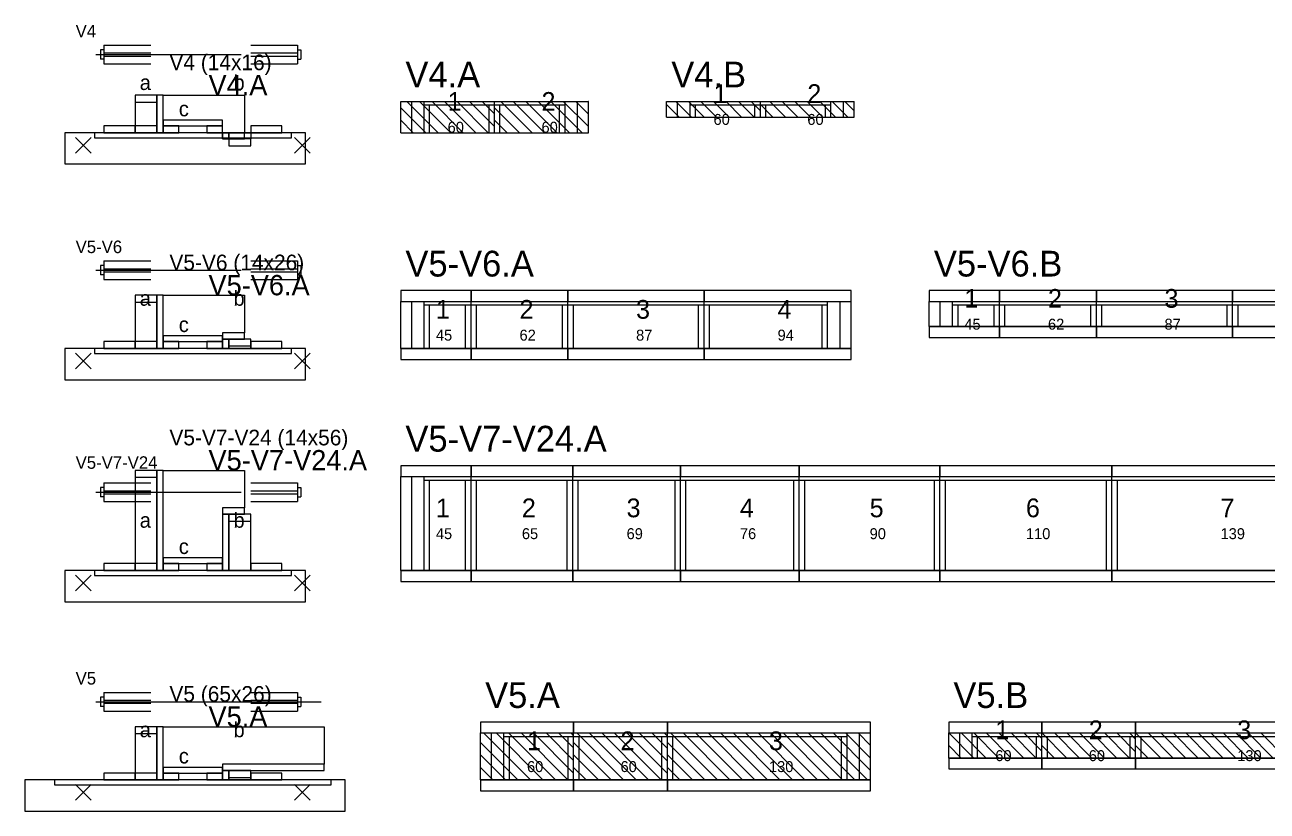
# Model space of a CAD drawing. Header units: metres. Extents: x -10 to 74425, y -2037 to 26.
# Drawn here: x 50020 to 50815, y -2008 to -1505 of the extents above; entities that cross this region are included whole.
import ezdxf

# ---------------------------------------------------------------- set-up
doc = ezdxf.new("R2010")
doc.units = ezdxf.units.M
doc.layers.add('LABELS', color=3, linetype='Continuous')
doc.layers.add('VIGAS', color=7, linetype='Continuous')

msp = doc.modelspace()

# ---------------------------------------------------------------- linework, layer by layer
at = {"layer": 'VIGAS'}
for p, q in [((50070.6, -1518), (50100.6, -1518)), ((50070.6, -1518), (50070.6, -1530)), ((50164.6, -1518), (50194.6, -1518)), ((50194.6, -1518), (50194.6, -1530)), ((50065.6, -1524), (50158.6, -1524)), ((50068.6, -1521), (50068.6, -1527)), ((50070.6, -1521), (50068.6, -1521)), ((50070.6, -1523), (50100.6, -1523)), ((50070.6, -1525), (50100.6, -1525)), ((50164.6, -1523), (50194.6, -1523)), ((50164.6, -1525), (50194.6, -1525)), ((50194.6, -1521), (50196.6, -1521)), ((50196.6, -1521), (50196.6, -1527)), ((50070.6, -1527), (50068.6, -1527)), ((50070.6, -1530), (50100.6, -1530)), ((50164.6, -1530), (50194.6, -1530)), ((50194.6, -1527), (50196.6, -1527)), ((50260.6, -1554), (50320.6, -1554)), ((50260.6, -1574), (50260.6, -1554)), ((50284.6, -1574), (50264.6, -1554)), ((50267.6, -1574), (50267.6, -1554)), ((50292.6, -1574), (50272.6, -1554)), ((50275.6, -1574), (50275.6, -1554)), ((50275.6, -1556.2), (50320.6, -1556.2)), ((50279.1, -1574), (50279.1, -1556.2)), ((50300.6, -1574), (50280.6, -1554)), ((50308.6, -1574), (50288.6, -1554)), ((50316.6, -1574), (50296.6, -1554)), ((50320.6, -1570), (50304.6, -1554)), ((50320.6, -1562), (50312.6, -1554)), ((50317.1, -1574), (50317.1, -1556.2)), ((50320.6, -1574), (50320.6, -1554)), ((50320.6, -1574), (50320.6, -1554)), ((50320.6, -1554), (50380.7, -1554)), ((50320.6, -1574), (50320.6, -1554)), ((50320.6, -1574), (50320.6, -1554)), ((50320.6, -1574), (50320.6, -1554)), ((50320.6, -1554), (50320.6, -1554)), ((50320.6, -1556.2), (50365.7, -1556.2)), ((50324.1, -1574), (50324.1, -1556.2)), ((50344.6, -1574), (50324.6, -1554)), ((50352.6, -1574), (50332.6, -1554)), ((50360.6, -1574), (50340.6, -1554)), ((50368.6, -1574), (50348.6, -1554)), ((50376.6, -1574), (50356.6, -1554)), ((50362.2, -1574), (50362.2, -1556.2)), ((50380.7, -1570.1), (50364.6, -1554)), ((50365.7, -1574), (50365.7, -1554)), ((50380.7, -1562.1), (50372.6, -1554)), ((50373.7, -1574), (50373.7, -1554)), ((50380.7, -1554.1), (50380.6, -1554)), ((50380.7, -1574), (50380.7, -1554)), ((50430.7, -1554), (50490.7, -1554)), ((50430.7, -1564), (50430.7, -1554)), ((50438.7, -1564), (50430.7, -1556)), ((50446.7, -1564), (50436.7, -1554)), ((50437.7, -1564), (50437.7, -1554)), ((50454.7, -1564), (50444.7, -1554)), ((50445.7, -1564), (50445.7, -1554)), ((50445.7, -1556.2), (50490.7, -1556.2)), ((50449.2, -1564), (50449.2, -1556.2)), ((50462.7, -1564), (50452.7, -1554)), ((50470.7, -1564), (50460.7, -1554)), ((50478.7, -1564), (50468.7, -1554)), ((50486.7, -1564), (50476.7, -1554)), ((50490.7, -1560), (50484.7, -1554)), ((50487.2, -1564), (50487.2, -1556.2)), ((50490.7, -1564), (50490.7, -1554)), ((50490.7, -1564), (50490.7, -1554)), ((50490.7, -1554), (50550.8, -1554)), ((50490.7, -1564), (50490.7, -1554)), ((50490.7, -1564), (50490.7, -1554)), ((50490.7, -1564), (50490.7, -1554)), ((50498.7, -1564), (50490.7, -1556)), ((50490.7, -1556.2), (50535.8, -1556.2)), ((50494.2, -1564), (50494.2, -1556.2)), ((50506.7, -1564), (50496.7, -1554)), ((50514.7, -1564), (50504.7, -1554)), ((50522.7, -1564), (50512.7, -1554)), ((50530.7, -1564), (50520.7, -1554)), ((50538.7, -1564), (50528.7, -1554)), ((50532.3, -1564), (50532.3, -1556.2)), ((50535.8, -1564), (50535.8, -1554)), ((50546.7, -1564), (50536.7, -1554)), ((50543.8, -1564), (50543.8, -1554)), ((50550.8, -1560.1), (50544.7, -1554)), ((50550.8, -1564), (50550.8, -1554)), ((50276.6, -1574), (50260.6, -1558)), ((50336.6, -1574), (50320.6, -1558)), ((50430.7, -1564), (50490.7, -1564)), ((50430.7, -1564), (50430.7, -1564)), ((50445.7, -1564), (50449.2, -1564)), ((50487.2, -1564), (50490.7, -1564)), ((50490.7, -1564), (50550.8, -1564)), ((50490.7, -1564), (50494.2, -1564)), ((50490.7, -1564), (50490.7, -1564)), ((50532.3, -1564), (50535.8, -1564)), ((50268.6, -1574), (50260.6, -1566)), ((50328.6, -1574), (50320.6, -1566)), ((50052.6, -1587), (50062.6, -1577)), ((50052.6, -1577), (50062.6, -1587)), ((50192.6, -1587), (50202.6, -1577)), ((50192.6, -1577), (50202.6, -1587)), ((50260.6, -1574), (50320.6, -1574)), ((50260.6, -1574), (50260.6, -1574)), ((50275.6, -1574), (50279.1, -1574)), ((50317.1, -1574), (50320.6, -1574)), ((50320.6, -1574), (50380.7, -1574)), ((50320.6, -1574), (50324.1, -1574)), ((50320.6, -1574), (50320.6, -1574)), ((50362.2, -1574), (50365.7, -1574)), ((50068.6, -1659), (50068.6, -1665)), ((50070.6, -1659), (50068.6, -1659)), ((50070.6, -1656), (50100.6, -1656)), ((50070.6, -1656), (50070.6, -1668)), ((50070.6, -1661), (50100.6, -1661)), ((50164.6, -1656), (50194.6, -1656)), ((50164.6, -1661), (50194.6, -1661)), ((50194.6, -1656), (50194.6, -1668)), ((50194.6, -1659), (50196.6, -1659)), ((50196.6, -1659), (50196.6, -1665)), ((50065.6, -1662), (50158.6, -1662)), ((50070.6, -1665), (50068.6, -1665)), ((50070.6, -1663), (50100.6, -1663)), ((50070.6, -1668), (50100.6, -1668)), ((50164.6, -1663), (50194.6, -1663)), ((50164.6, -1668), (50194.6, -1668)), ((50194.6, -1665), (50196.6, -1665)), ((50260.6, -1682), (50305.6, -1682)), ((50260.6, -1712), (50260.6, -1682)), ((50267.6, -1712), (50267.6, -1682)), ((50275.6, -1712), (50275.6, -1682)), ((50275.6, -1684.2), (50305.6, -1684.2)), ((50279.1, -1712), (50279.1, -1684.2)), ((50302.1, -1712), (50302.1, -1684.2)), ((50305.6, -1712), (50305.6, -1682)), ((50305.6, -1712), (50305.6, -1682)), ((50305.6, -1682), (50367.6, -1682)), ((50305.6, -1712), (50305.6, -1682)), ((50305.6, -1712), (50305.6, -1682)), ((50305.6, -1712), (50305.6, -1682)), ((50305.6, -1684.2), (50367.6, -1684.2)), ((50309.1, -1712), (50309.1, -1684.2)), ((50364.1, -1712), (50364.1, -1684.2)), ((50367.6, -1712), (50367.6, -1682)), ((50367.6, -1712), (50367.6, -1682)), ((50367.6, -1682), (50454.7, -1682)), ((50367.6, -1712), (50367.6, -1682)), ((50367.6, -1712), (50367.6, -1682)), ((50367.6, -1712), (50367.6, -1682)), ((50367.6, -1684.2), (50454.7, -1684.2)), ((50371.1, -1712), (50371.1, -1684.2)), ((50451.2, -1712), (50451.2, -1684.2)), ((50454.7, -1712), (50454.7, -1682)), ((50454.7, -1712), (50454.7, -1682)), ((50454.7, -1682), (50548.7, -1682)), ((50454.7, -1712), (50454.7, -1682)), ((50454.7, -1712), (50454.7, -1682)), ((50454.7, -1712), (50454.7, -1682)), ((50454.7, -1684.2), (50533.7, -1684.2)), ((50458.2, -1712), (50458.2, -1684.2)), ((50530.2, -1712), (50530.2, -1684.2)), ((50533.7, -1712), (50533.7, -1682)), ((50541.7, -1712), (50541.7, -1682)), ((50548.7, -1712), (50548.7, -1682)), ((50598.7, -1682), (50643.7, -1682)), ((50598.7, -1698), (50598.7, -1682)), ((50605.7, -1698), (50605.7, -1682)), ((50613.7, -1698), (50613.7, -1682)), ((50613.7, -1684.2), (50643.7, -1684.2)), ((50617.2, -1698), (50617.2, -1684.2)), ((50640.2, -1698), (50640.2, -1684.2)), ((50643.7, -1698), (50643.7, -1682)), ((50643.7, -1698), (50643.7, -1682)), ((50643.7, -1682), (50705.7, -1682)), ((50643.7, -1698), (50643.7, -1682)), ((50643.7, -1698), (50643.7, -1682)), ((50643.7, -1698), (50643.7, -1682)), ((50643.7, -1684.2), (50705.7, -1684.2)), ((50647.2, -1698), (50647.2, -1684.2)), ((50702.2, -1698), (50702.2, -1684.2)), ((50705.7, -1698), (50705.7, -1682)), ((50705.7, -1698), (50705.7, -1682)), ((50705.7, -1682), (50792.8, -1682)), ((50705.7, -1698), (50705.7, -1682)), ((50705.7, -1698), (50705.7, -1682)), ((50705.7, -1698), (50705.7, -1682)), ((50705.7, -1684.2), (50792.8, -1684.2)), ((50709.2, -1698), (50709.2, -1684.2)), ((50789.3, -1698), (50789.3, -1684.2)), ((50792.8, -1698), (50792.8, -1682)), ((50792.8, -1698), (50792.8, -1682)), ((50792.8, -1682), (50886.8, -1682)), ((50792.8, -1698), (50792.8, -1682)), ((50792.8, -1698), (50792.8, -1682)), ((50792.8, -1698), (50792.8, -1682)), ((50792.8, -1684.2), (50871.8, -1684.2)), ((50796.3, -1698), (50796.3, -1684.2)), ((50598.7, -1698), (50643.7, -1698)), ((50613.7, -1698), (50617.2, -1698)), ((50640.2, -1698), (50643.7, -1698)), ((50643.7, -1698), (50705.7, -1698)), ((50643.7, -1698), (50647.2, -1698)), ((50702.2, -1698), (50705.7, -1698)), ((50705.7, -1698), (50792.8, -1698)), ((50705.7, -1698), (50709.2, -1698)), ((50789.3, -1698), (50792.8, -1698)), ((50792.8, -1698), (50886.8, -1698)), ((50792.8, -1698), (50796.3, -1698)), ((50052.6, -1725), (50062.6, -1715)), ((50052.6, -1715), (50062.6, -1725)), ((50192.6, -1725), (50202.6, -1715)), ((50192.6, -1715), (50202.6, -1725)), ((50260.6, -1712), (50305.6, -1712)), ((50275.6, -1712), (50279.1, -1712)), ((50302.1, -1712), (50305.6, -1712)), ((50305.6, -1712), (50367.6, -1712)), ((50305.6, -1712), (50309.1, -1712)), ((50364.1, -1712), (50367.6, -1712)), ((50367.6, -1712), (50454.7, -1712)), ((50367.6, -1712), (50371.1, -1712)), ((50451.2, -1712), (50454.7, -1712)), ((50454.7, -1712), (50548.7, -1712)), ((50454.7, -1712), (50458.2, -1712)), ((50530.2, -1712), (50533.7, -1712)), ((50260.6, -1794), (50305.6, -1794)), ((50260.6, -1854), (50260.6, -1794)), ((50267.6, -1854), (50267.6, -1794)), ((50275.6, -1854), (50275.6, -1794)), ((50275.6, -1796.2), (50305.6, -1796.2)), ((50279.1, -1854), (50279.1, -1796.2)), ((50302.1, -1854), (50302.1, -1796.2)), ((50305.6, -1854), (50305.6, -1794)), ((50305.6, -1854), (50305.6, -1794)), ((50305.6, -1794), (50370.6, -1794)), ((50305.6, -1854), (50305.6, -1794)), ((50305.6, -1854), (50305.6, -1794)), ((50305.6, -1854), (50305.6, -1794)), ((50305.6, -1796.2), (50370.6, -1796.2)), ((50309.1, -1854), (50309.1, -1796.2)), ((50367.1, -1854), (50367.1, -1796.2)), ((50370.6, -1854), (50370.6, -1794)), ((50370.6, -1854), (50370.6, -1794)), ((50370.6, -1794), (50439.6, -1794)), ((50370.6, -1854), (50370.6, -1794)), ((50370.6, -1854), (50370.6, -1794)), ((50370.6, -1854), (50370.6, -1794)), ((50370.6, -1796.2), (50439.6, -1796.2)), ((50374.1, -1854), (50374.1, -1796.2)), ((50436.1, -1854), (50436.1, -1796.2)), ((50439.6, -1854), (50439.6, -1794)), ((50439.6, -1854), (50439.6, -1794)), ((50439.6, -1794), (50515.6, -1794)), ((50439.6, -1854), (50439.6, -1794)), ((50439.6, -1854), (50439.6, -1794)), ((50439.6, -1854), (50439.6, -1794)), ((50439.6, -1796.2), (50515.6, -1796.2)), ((50443.1, -1854), (50443.1, -1796.2)), ((50512.1, -1854), (50512.1, -1796.2)), ((50515.6, -1854), (50515.6, -1794)), ((50515.6, -1854), (50515.6, -1794)), ((50515.6, -1794), (50605.6, -1794)), ((50515.6, -1854), (50515.6, -1794)), ((50515.6, -1854), (50515.6, -1794)), ((50515.6, -1854), (50515.6, -1794)), ((50515.6, -1796.2), (50605.6, -1796.2)), ((50519.1, -1854), (50519.1, -1796.2)), ((50602.1, -1854), (50602.1, -1796.2)), ((50605.6, -1854), (50605.6, -1794)), ((50605.6, -1854), (50605.6, -1794)), ((50605.6, -1794), (50715.6, -1794)), ((50605.6, -1854), (50605.6, -1794)), ((50605.6, -1854), (50605.6, -1794)), ((50605.6, -1854), (50605.6, -1794)), ((50605.6, -1796.2), (50715.6, -1796.2)), ((50609.1, -1854), (50609.1, -1796.2)), ((50712.1, -1854), (50712.1, -1796.2)), ((50715.6, -1854), (50715.6, -1794)), ((50715.6, -1854), (50715.6, -1794)), ((50715.6, -1794), (50854.6, -1794)), ((50715.6, -1854), (50715.6, -1794)), ((50715.6, -1854), (50715.6, -1794)), ((50715.6, -1854), (50715.6, -1794)), ((50715.6, -1796.2), (50854.6, -1796.2)), ((50719.1, -1854), (50719.1, -1796.2)), ((50065.6, -1804), (50158.6, -1804)), ((50068.6, -1801), (50068.6, -1807)), ((50070.6, -1801), (50068.6, -1801)), ((50070.6, -1798), (50100.6, -1798)), ((50070.6, -1798), (50070.6, -1810)), ((50070.6, -1803), (50100.6, -1803)), ((50164.6, -1798), (50194.6, -1798)), ((50164.6, -1803), (50194.6, -1803)), ((50194.6, -1798), (50194.6, -1810)), ((50194.6, -1801), (50196.6, -1801)), ((50196.6, -1801), (50196.6, -1807)), ((50070.6, -1807), (50068.6, -1807)), ((50070.6, -1805), (50100.6, -1805)), ((50070.6, -1810), (50100.6, -1810)), ((50164.6, -1805), (50194.6, -1805)), ((50164.6, -1810), (50194.6, -1810)), ((50194.6, -1807), (50196.6, -1807)), ((50052.6, -1867), (50062.6, -1857)), ((50052.6, -1857), (50062.6, -1867)), ((50192.6, -1867), (50202.6, -1857)), ((50192.6, -1857), (50202.6, -1867)), ((50260.6, -1854), (50305.6, -1854)), ((50275.6, -1854), (50279.1, -1854)), ((50302.1, -1854), (50305.6, -1854)), ((50305.6, -1854), (50370.6, -1854)), ((50305.6, -1854), (50309.1, -1854)), ((50367.1, -1854), (50370.6, -1854)), ((50370.6, -1854), (50439.6, -1854)), ((50370.6, -1854), (50374.1, -1854)), ((50436.1, -1854), (50439.6, -1854)), ((50439.6, -1854), (50515.6, -1854)), ((50439.6, -1854), (50443.1, -1854)), ((50512.1, -1854), (50515.6, -1854)), ((50515.6, -1854), (50605.6, -1854)), ((50515.6, -1854), (50519.1, -1854)), ((50602.1, -1854), (50605.6, -1854)), ((50605.6, -1854), (50715.6, -1854)), ((50605.6, -1854), (50609.1, -1854)), ((50712.1, -1854), (50715.6, -1854)), ((50715.6, -1854), (50854.6, -1854)), ((50715.6, -1854), (50719.1, -1854)), ((50065.6, -1938), (50209.6, -1938)), ((50068.6, -1935), (50068.6, -1941)), ((50070.6, -1935), (50068.6, -1935)), ((50070.6, -1932), (50100.6, -1932)), ((50070.6, -1932), (50070.6, -1944)), ((50070.6, -1937), (50100.6, -1937)), ((50070.6, -1939), (50100.6, -1939)), ((50164.6, -1932), (50194.6, -1932)), ((50164.6, -1937), (50194.6, -1937)), ((50164.6, -1939), (50194.6, -1939)), ((50194.6, -1932), (50194.6, -1944)), ((50194.6, -1935), (50196.6, -1935)), ((50196.6, -1935), (50196.6, -1941)), ((50070.6, -1941), (50068.6, -1941)), ((50070.6, -1944), (50100.6, -1944)), ((50164.6, -1944), (50194.6, -1944)), ((50194.6, -1941), (50196.6, -1941)), ((50311.6, -1958), (50371.2, -1958)), ((50311.6, -1988), (50311.6, -1958)), ((50343.6, -1988), (50313.6, -1958)), ((50318.6, -1988), (50318.6, -1958)), ((50351.6, -1988), (50321.6, -1958)), ((50326.6, -1988), (50326.6, -1958)), ((50326.6, -1960.2), (50371.2, -1960.2)), ((50359.6, -1988), (50329.6, -1958)), ((50330.1, -1988), (50330.1, -1960.2)), ((50367.6, -1988), (50337.6, -1958)), ((50371.2, -1983.6), (50345.6, -1958)), ((50371.2, -1975.6), (50353.6, -1958)), ((50371.2, -1967.6), (50361.6, -1958)), ((50367.7, -1988), (50367.7, -1960.2)), ((50371.2, -1959.6), (50369.6, -1958)), ((50371.2, -1988), (50371.2, -1958)), ((50371.2, -1988), (50371.2, -1958)), ((50371.2, -1958), (50431.2, -1958)), ((50371.2, -1988), (50371.2, -1958)), ((50371.2, -1988), (50371.2, -1958)), ((50371.2, -1988), (50371.2, -1958)), ((50371.2, -1960.2), (50431.2, -1960.2)), ((50403.2, -1988), (50373.2, -1958)), ((50374.7, -1988), (50374.7, -1960.2)), ((50411.2, -1988), (50381.2, -1958)), ((50419.2, -1988), (50389.2, -1958)), ((50427.2, -1988), (50397.2, -1958)), ((50431.2, -1984), (50405.2, -1958)), ((50431.2, -1976), (50413.2, -1958)), ((50431.2, -1968), (50421.2, -1958)), ((50427.7, -1988), (50427.7, -1960.2)), ((50431.2, -1960), (50429.2, -1958)), ((50431.2, -1988), (50431.2, -1958)), ((50431.2, -1988), (50431.2, -1958)), ((50431.2, -1958), (50561.2, -1958)), ((50431.2, -1988), (50431.2, -1958)), ((50431.2, -1988), (50431.2, -1958)), ((50431.2, -1988), (50431.2, -1958)), ((50431.2, -1960.2), (50546.2, -1960.2)), ((50463.2, -1988), (50433.2, -1958)), ((50434.7, -1988), (50434.7, -1960.2)), ((50471.2, -1988), (50441.2, -1958)), ((50479.2, -1988), (50449.2, -1958)), ((50487.2, -1988), (50457.2, -1958)), ((50495.2, -1988), (50465.2, -1958)), ((50503.2, -1988), (50473.2, -1958)), ((50511.2, -1988), (50481.2, -1958)), ((50519.2, -1988), (50489.2, -1958)), ((50527.2, -1988), (50497.2, -1958)), ((50535.2, -1988), (50505.2, -1958)), ((50543.2, -1988), (50513.2, -1958)), ((50551.2, -1988), (50521.2, -1958)), ((50559.2, -1988), (50529.2, -1958)), ((50561.2, -1982), (50537.2, -1958)), ((50542.7, -1988), (50542.7, -1960.2)), ((50561.2, -1974), (50545.2, -1958)), ((50546.2, -1988), (50546.2, -1958)), ((50561.2, -1966), (50553.2, -1958)), ((50554.2, -1988), (50554.2, -1958)), ((50561.2, -1988), (50561.2, -1958)), ((50561.2, -1958), (50561.2, -1958)), ((50611.2, -1958), (50670.8, -1958)), ((50611.2, -1974), (50611.2, -1958)), ((50627.2, -1974), (50611.2, -1958)), ((50618.2, -1974), (50618.2, -1958)), ((50635.2, -1974), (50619.2, -1958)), ((50626.2, -1974), (50626.2, -1958)), ((50626.2, -1960.2), (50670.8, -1960.2)), ((50643.2, -1974), (50627.2, -1958)), ((50629.7, -1974), (50629.7, -1960.2)), ((50651.2, -1974), (50635.2, -1958)), ((50659.2, -1974), (50643.2, -1958)), ((50667.2, -1974), (50651.2, -1958)), ((50670.8, -1969.6), (50659.2, -1958)), ((50670.8, -1961.6), (50667.2, -1958)), ((50667.3, -1974), (50667.3, -1960.2)), ((50670.8, -1974), (50670.8, -1958)), ((50670.8, -1974), (50670.8, -1958)), ((50670.8, -1958), (50730.8, -1958)), ((50670.8, -1974), (50670.8, -1958)), ((50670.8, -1974), (50670.8, -1958)), ((50670.8, -1974), (50670.8, -1958)), ((50686.8, -1974), (50670.8, -1958)), ((50670.8, -1960.2), (50730.8, -1960.2)), ((50674.3, -1974), (50674.3, -1960.2)), ((50694.8, -1974), (50678.8, -1958)), ((50702.8, -1974), (50686.8, -1958)), ((50710.8, -1974), (50694.8, -1958)), ((50718.8, -1974), (50702.8, -1958)), ((50726.8, -1974), (50710.8, -1958)), ((50730.8, -1970), (50718.8, -1958)), ((50730.8, -1962), (50726.8, -1958)), ((50727.3, -1974), (50727.3, -1960.2)), ((50730.8, -1974), (50730.8, -1958)), ((50730.8, -1974), (50730.8, -1958)), ((50730.8, -1958), (50860.8, -1958)), ((50730.8, -1974), (50730.8, -1958)), ((50730.8, -1974), (50730.8, -1958)), ((50730.8, -1974), (50730.8, -1958)), ((50746.8, -1974), (50730.8, -1958)), ((50730.8, -1960.2), (50845.8, -1960.2)), ((50734.3, -1974), (50734.3, -1960.2)), ((50754.8, -1974), (50738.8, -1958)), ((50762.8, -1974), (50746.8, -1958)), ((50770.8, -1974), (50754.8, -1958)), ((50778.8, -1974), (50762.8, -1958)), ((50786.8, -1974), (50770.8, -1958)), ((50794.8, -1974), (50778.8, -1958)), ((50802.8, -1974), (50786.8, -1958)), ((50810.8, -1974), (50794.8, -1958)), ((50818.8, -1974), (50802.8, -1958)), ((50826.8, -1974), (50810.8, -1958)), ((50335.6, -1988), (50311.6, -1964)), ((50395.2, -1988), (50371.2, -1964)), ((50455.2, -1988), (50431.2, -1964)), ((50619.2, -1974), (50611.2, -1966)), ((50678.8, -1974), (50670.8, -1966)), ((50738.8, -1974), (50730.8, -1966)), ((50327.6, -1988), (50311.6, -1972)), ((50387.2, -1988), (50371.2, -1972)), ((50447.2, -1988), (50431.2, -1972)), ((50611.2, -1974), (50670.8, -1974)), ((50611.2, -1974), (50611.2, -1974)), ((50626.2, -1974), (50629.7, -1974)), ((50667.3, -1974), (50670.8, -1974)), ((50670.8, -1974), (50730.8, -1974)), ((50670.8, -1974), (50674.3, -1974)), ((50670.8, -1974), (50670.8, -1974)), ((50727.3, -1974), (50730.8, -1974)), ((50730.8, -1974), (50860.8, -1974)), ((50730.8, -1974), (50734.3, -1974)), ((50730.8, -1974), (50730.8, -1974)), ((50319.6, -1988), (50311.6, -1980)), ((50379.2, -1988), (50371.2, -1980)), ((50439.2, -1988), (50431.2, -1980)), ((50052.6, -2001), (50062.6, -1991)), ((50052.6, -1991), (50062.6, -2001)), ((50192.6, -2001), (50202.6, -1991)), ((50192.6, -1991), (50202.6, -2001)), ((50311.6, -1988), (50371.2, -1988)), ((50311.6, -1988), (50311.6, -1988)), ((50326.6, -1988), (50330.1, -1988)), ((50367.7, -1988), (50371.2, -1988)), ((50371.2, -1988), (50431.2, -1988)), ((50371.2, -1988), (50374.7, -1988)), ((50371.2, -1988), (50371.2, -1988)), ((50427.7, -1988), (50431.2, -1988)), ((50431.2, -1988), (50561.2, -1988)), ((50431.2, -1988), (50434.7, -1988)), ((50431.2, -1988), (50431.2, -1988)), ((50542.7, -1988), (50546.2, -1988))]:
    msp.add_line(p, q, dxfattribs=at)
for points in [[(50090.6, -1574), (50104.6, -1574), (50104.6, -1550), (50090.6, -1550)], [(50090.6, -1554.4), (50104.6, -1554.4), (50104.6, -1550), (50090.6, -1550)], [(50104.6, -1574), (50108.6, -1574), (50108.6, -1550), (50104.6, -1550)], [(50108.6, -1566), (50108.6, -1550), (50160.6, -1550), (50160.6, -1574), (50146.6, -1574), (50146.6, -1566)], [(50070.6, -1574), (50090.6, -1574), (50090.6, -1569.6), (50070.6, -1569.6)], [(50090.6, -1574), (50104.6, -1574), (50104.6, -1569.6), (50090.6, -1569.6)], [(50108.6, -1569.6), (50146.6, -1569.6), (50146.6, -1566), (50108.6, -1566)], [(50108.6, -1574), (50118.6, -1574), (50118.6, -1569.6), (50108.6, -1569.6)], [(50136.6, -1574), (50146.6, -1574), (50146.6, -1569.6), (50136.6, -1569.6)], [(50164.6, -1574), (50184.6, -1574), (50184.6, -1569.6), (50164.6, -1569.6)], [(50045.6, -1594), (50199.6, -1594), (50199.6, -1574), (50045.6, -1574)], [(50064.6, -1577.2), (50190.6, -1577.2), (50190.6, -1574), (50064.6, -1574)], [(50146.6, -1574), (50150.6, -1574), (50150.6, -1578), (50146.6, -1578)], [(50146.6, -1578), (50160.6, -1578), (50160.6, -1574), (50146.6, -1574)], [(50150.6, -1574), (50164.6, -1574), (50164.6, -1578), (50150.6, -1578)], [(50150.6, -1582.4), (50164.6, -1582.4), (50164.6, -1578), (50150.6, -1578)], [(50260.6, -1682), (50305.6, -1682), (50305.6, -1675), (50260.6, -1675)], [(50305.6, -1682), (50367.6, -1682), (50367.6, -1675), (50305.6, -1675)], [(50367.6, -1682), (50454.7, -1682), (50454.7, -1675), (50367.6, -1675)], [(50454.7, -1682), (50548.7, -1682), (50548.7, -1675), (50454.7, -1675)], [(50598.7, -1682), (50643.7, -1682), (50643.7, -1675), (50598.7, -1675)], [(50643.7, -1682), (50705.7, -1682), (50705.7, -1675), (50643.7, -1675)], [(50705.7, -1682), (50792.8, -1682), (50792.8, -1675), (50705.7, -1675)], [(50792.8, -1682), (50886.8, -1682), (50886.8, -1675), (50792.8, -1675)], [(50090.6, -1712), (50104.6, -1712), (50104.6, -1678), (50090.6, -1678)], [(50090.6, -1682.4), (50104.6, -1682.4), (50104.6, -1678), (50090.6, -1678)], [(50104.6, -1712), (50108.6, -1712), (50108.6, -1678), (50104.6, -1678)], [(50108.6, -1704), (50108.6, -1678), (50160.6, -1678), (50160.6, -1702), (50146.6, -1702), (50146.6, -1704)], [(50598.7, -1705), (50643.7, -1705), (50643.7, -1698), (50598.7, -1698)], [(50643.7, -1705), (50705.7, -1705), (50705.7, -1698), (50643.7, -1698)], [(50705.7, -1705), (50792.8, -1705), (50792.8, -1698), (50705.7, -1698)], [(50792.8, -1705), (50886.8, -1705), (50886.8, -1698), (50792.8, -1698)], [(50070.6, -1712), (50090.6, -1712), (50090.6, -1707.6), (50070.6, -1707.6)], [(50090.6, -1712), (50104.6, -1712), (50104.6, -1707.6), (50090.6, -1707.6)], [(50108.6, -1707.6), (50146.6, -1707.6), (50146.6, -1704), (50108.6, -1704)], [(50108.6, -1712), (50118.6, -1712), (50118.6, -1707.6), (50108.6, -1707.6)], [(50136.6, -1712), (50146.6, -1712), (50146.6, -1707.6), (50136.6, -1707.6)], [(50146.6, -1706), (50160.6, -1706), (50160.6, -1702), (50146.6, -1702)], [(50146.6, -1712), (50150.6, -1712), (50150.6, -1706), (50146.6, -1706)], [(50150.6, -1712), (50164.6, -1712), (50164.6, -1706), (50150.6, -1706)], [(50150.6, -1710.4), (50164.6, -1710.4), (50164.6, -1706), (50150.6, -1706)], [(50164.6, -1712), (50184.6, -1712), (50184.6, -1707.6), (50164.6, -1707.6)], [(50045.6, -1732), (50199.6, -1732), (50199.6, -1712), (50045.6, -1712)], [(50064.6, -1715.2), (50190.6, -1715.2), (50190.6, -1712), (50064.6, -1712)], [(50260.6, -1719), (50305.6, -1719), (50305.6, -1712), (50260.6, -1712)], [(50305.6, -1719), (50367.6, -1719), (50367.6, -1712), (50305.6, -1712)], [(50367.6, -1719), (50454.7, -1719), (50454.7, -1712), (50367.6, -1712)], [(50454.7, -1719), (50548.7, -1719), (50548.7, -1712), (50454.7, -1712)], [(50260.6, -1794), (50305.6, -1794), (50305.6, -1787), (50260.6, -1787)], [(50305.6, -1794), (50370.6, -1794), (50370.6, -1787), (50305.6, -1787)], [(50370.6, -1794), (50439.6, -1794), (50439.6, -1787), (50370.6, -1787)], [(50439.6, -1794), (50515.6, -1794), (50515.6, -1787), (50439.6, -1787)], [(50515.6, -1794), (50605.6, -1794), (50605.6, -1787), (50515.6, -1787)], [(50605.6, -1794), (50715.6, -1794), (50715.6, -1787), (50605.6, -1787)], [(50715.6, -1794), (50854.6, -1794), (50854.6, -1787), (50715.6, -1787)], [(50090.6, -1854), (50104.6, -1854), (50104.6, -1790), (50090.6, -1790)], [(50090.6, -1794.4), (50104.6, -1794.4), (50104.6, -1790), (50090.6, -1790)], [(50104.6, -1854), (50108.6, -1854), (50108.6, -1790), (50104.6, -1790)], [(50108.6, -1846), (50108.6, -1790), (50160.6, -1790), (50160.6, -1814), (50146.6, -1814), (50146.6, -1846)], [(50146.6, -1818), (50160.6, -1818), (50160.6, -1814), (50146.6, -1814)], [(50146.6, -1854), (50150.6, -1854), (50150.6, -1818), (50146.6, -1818)], [(50150.6, -1854), (50164.6, -1854), (50164.6, -1818), (50150.6, -1818)], [(50150.6, -1822.4), (50164.6, -1822.4), (50164.6, -1818), (50150.6, -1818)], [(50070.6, -1854), (50090.6, -1854), (50090.6, -1849.6), (50070.6, -1849.6)], [(50090.6, -1854), (50104.6, -1854), (50104.6, -1849.6), (50090.6, -1849.6)], [(50108.6, -1849.6), (50146.6, -1849.6), (50146.6, -1846), (50108.6, -1846)], [(50108.6, -1854), (50118.6, -1854), (50118.6, -1849.6), (50108.6, -1849.6)], [(50136.6, -1854), (50146.6, -1854), (50146.6, -1849.6), (50136.6, -1849.6)], [(50164.6, -1854), (50184.6, -1854), (50184.6, -1849.6), (50164.6, -1849.6)], [(50045.6, -1874), (50199.6, -1874), (50199.6, -1854), (50045.6, -1854)], [(50064.6, -1857.2), (50190.6, -1857.2), (50190.6, -1854), (50064.6, -1854)], [(50260.6, -1861), (50305.6, -1861), (50305.6, -1854), (50260.6, -1854)], [(50305.6, -1861), (50370.6, -1861), (50370.6, -1854), (50305.6, -1854)], [(50370.6, -1861), (50439.6, -1861), (50439.6, -1854), (50370.6, -1854)], [(50439.6, -1861), (50515.6, -1861), (50515.6, -1854), (50439.6, -1854)], [(50515.6, -1861), (50605.6, -1861), (50605.6, -1854), (50515.6, -1854)], [(50605.6, -1861), (50715.6, -1861), (50715.6, -1854), (50605.6, -1854)], [(50715.6, -1861), (50854.6, -1861), (50854.6, -1854), (50715.6, -1854)], [(50090.6, -1988), (50104.6, -1988), (50104.6, -1954), (50090.6, -1954)], [(50090.6, -1958.4), (50104.6, -1958.4), (50104.6, -1954), (50090.6, -1954)], [(50104.6, -1988), (50108.6, -1988), (50108.6, -1954), (50104.6, -1954)], [(50108.6, -1980), (50108.6, -1954), (50211.6, -1954), (50211.6, -1978), (50146.6, -1978), (50146.6, -1980)], [(50311.6, -1958), (50371.2, -1958), (50371.2, -1951), (50311.6, -1951)], [(50371.2, -1958), (50431.2, -1958), (50431.2, -1951), (50371.2, -1951)], [(50431.2, -1958), (50561.2, -1958), (50561.2, -1951), (50431.2, -1951)], [(50611.2, -1958), (50670.8, -1958), (50670.8, -1951), (50611.2, -1951)], [(50670.8, -1958), (50730.8, -1958), (50730.8, -1951), (50670.8, -1951)], [(50730.8, -1958), (50860.8, -1958), (50860.8, -1951), (50730.8, -1951)], [(50146.6, -1982), (50211.6, -1982), (50211.6, -1978), (50146.6, -1978)], [(50611.2, -1981), (50670.8, -1981), (50670.8, -1974), (50611.2, -1974)], [(50670.8, -1981), (50730.8, -1981), (50730.8, -1974), (50670.8, -1974)], [(50730.8, -1981), (50860.8, -1981), (50860.8, -1974), (50730.8, -1974)], [(50070.6, -1988), (50090.6, -1988), (50090.6, -1983.6), (50070.6, -1983.6)], [(50090.6, -1988), (50104.6, -1988), (50104.6, -1983.6), (50090.6, -1983.6)], [(50108.6, -1983.6), (50146.6, -1983.6), (50146.6, -1980), (50108.6, -1980)], [(50108.6, -1988), (50118.6, -1988), (50118.6, -1983.6), (50108.6, -1983.6)], [(50136.6, -1988), (50146.6, -1988), (50146.6, -1983.6), (50136.6, -1983.6)], [(50146.6, -1988), (50150.6, -1988), (50150.6, -1982), (50146.6, -1982)], [(50150.6, -1988), (50164.6, -1988), (50164.6, -1982), (50150.6, -1982)], [(50150.6, -1986.4), (50164.6, -1986.4), (50164.6, -1982), (50150.6, -1982)], [(50164.6, -1988), (50184.6, -1988), (50184.6, -1983.6), (50164.6, -1983.6)], [(50020.1, -2008), (50225.1, -2008), (50225.1, -1988), (50020.1, -1988)], [(50039.1, -1991.2), (50216.1, -1991.2), (50216.1, -1988), (50039.1, -1988)], [(50311.6, -1995), (50371.2, -1995), (50371.2, -1988), (50311.6, -1988)], [(50371.2, -1995), (50431.2, -1995), (50431.2, -1988), (50371.2, -1988)], [(50431.2, -1995), (50561.2, -1995), (50561.2, -1988), (50431.2, -1988)]]:
    msp.add_lwpolyline(points, close=True, dxfattribs=at)

# ---------------------------------------------------------------- texts
at = {"layer": 'LABELS'}
for s, p in [('V4', (50052.6, -1513)), ('V5-V6', (50052.6, -1651)), ('V5-V7-V24', (50052.6, -1789)), ('V5', (50052.6, -1927))]:
    msp.add_text(s, height=8, dxfattribs=at).set_placement(p)
at = {"layer": 'VIGAS'}
for s, height, p in [('V4 (14x16)', 10, (50112.6, -1534)), ('V4.A', 16.5, (50263.6, -1545)), ('V4.B', 16.5, (50433.7, -1545)), ('a', 9.6, (50093.6, -1546.7)), ('V4.A', 13, (50137.6, -1550)), ('b', 9.6, (50153.6, -1546.7)), ('1', 12, (50290.6, -1560)), ('2', 12, (50350.65, -1560)), ('1', 12, (50460.7, -1555)), ('2', 12, (50520.75, -1555)), ('c', 9.6, (50118.6, -1563.5)), ('60', 7, (50460.7, -1569)), ('60', 7, (50520.75, -1569)), ('60', 7, (50290.6, -1574)), ('60', 7, (50350.65, -1574)), ('V5-V6 (14x26)', 10, (50112.6, -1662)), ('V5-V6.A', 16.5, (50263.6, -1666)), ('V5-V6.B', 16.5, (50601.7, -1666)), ('V5-V6.A', 13, (50137.6, -1678)), ('b', 9.6, (50153.6, -1684.7)), ('1', 12, (50621.2, -1686)), ('2', 12, (50674.7, -1686)), ('3', 12, (50749.25, -1686)), ('a', 9.6, (50093.6, -1684.7)), ('1', 12, (50283.1, -1693)), ('2', 12, (50336.6, -1693)), ('3', 12, (50411.15, -1693)), ('4', 12, (50501.7, -1693)), ('62', 7, (50674.7, -1700)), ('87', 7, (50749.25, -1700)), ('c', 9.6, (50118.6, -1701.5)), ('45', 7, (50283.1, -1707)), ('62', 7, (50336.6, -1707)), ('87', 7, (50411.15, -1707)), ('94', 7, (50501.7, -1707)), ('45', 7, (50621.2, -1700)), ('V5-V7-V24 (14x56)', 10, (50112.6, -1774)), ('V5-V7-V24.A', 16.5, (50263.6, -1778)), ('V5-V7-V24.A', 13, (50137.6, -1790)), ('1', 12, (50283.1, -1820)), ('2', 12, (50338.1, -1820)), ('3', 12, (50405.1, -1820)), ('4', 12, (50477.6, -1820)), ('5', 12, (50560.6, -1820)), ('6', 12, (50660.6, -1820)), ('7', 12, (50785.1, -1820)), ('a', 9.6, (50093.6, -1826.7)), ('b', 9.6, (50153.6, -1826.7)), ('45', 7, (50283.1, -1834)), ('65', 7, (50338.1, -1834)), ('69', 7, (50405.1, -1834)), ('76', 7, (50477.6, -1834)), ('90', 7, (50560.6, -1834)), ('110', 7, (50660.6, -1834)), ('139', 7, (50785.1, -1834)), ('c', 9.6, (50118.6, -1843.5)), ('V5 (65x26)', 10, (50112.6, -1938)), ('V5.A', 16.5, (50314.6, -1942)), ('V5.B', 16.5, (50614.2, -1942)), ('V5.A', 13, (50137.6, -1954)), ('a', 9.6, (50093.6, -1960.7)), ('b', 9.6, (50153.6, -1960.7)), ('1', 12, (50641, -1962)), ('2', 12, (50700.8, -1962)), ('3', 12, (50795.8, -1962)), ('1', 12, (50341.4, -1969)), ('2', 12, (50401.2, -1969)), ('3', 12, (50496.2, -1969)), ('c', 9.6, (50118.6, -1977.5)), ('60', 7, (50641, -1976)), ('60', 7, (50700.8, -1976)), ('130', 7, (50795.8, -1976)), ('60', 7, (50341.4, -1983)), ('60', 7, (50401.2, -1983)), ('130', 7, (50496.2, -1983))]:
    msp.add_text(s, height=height, dxfattribs=at).set_placement(p)

doc.saveas('drawing.dxf')
